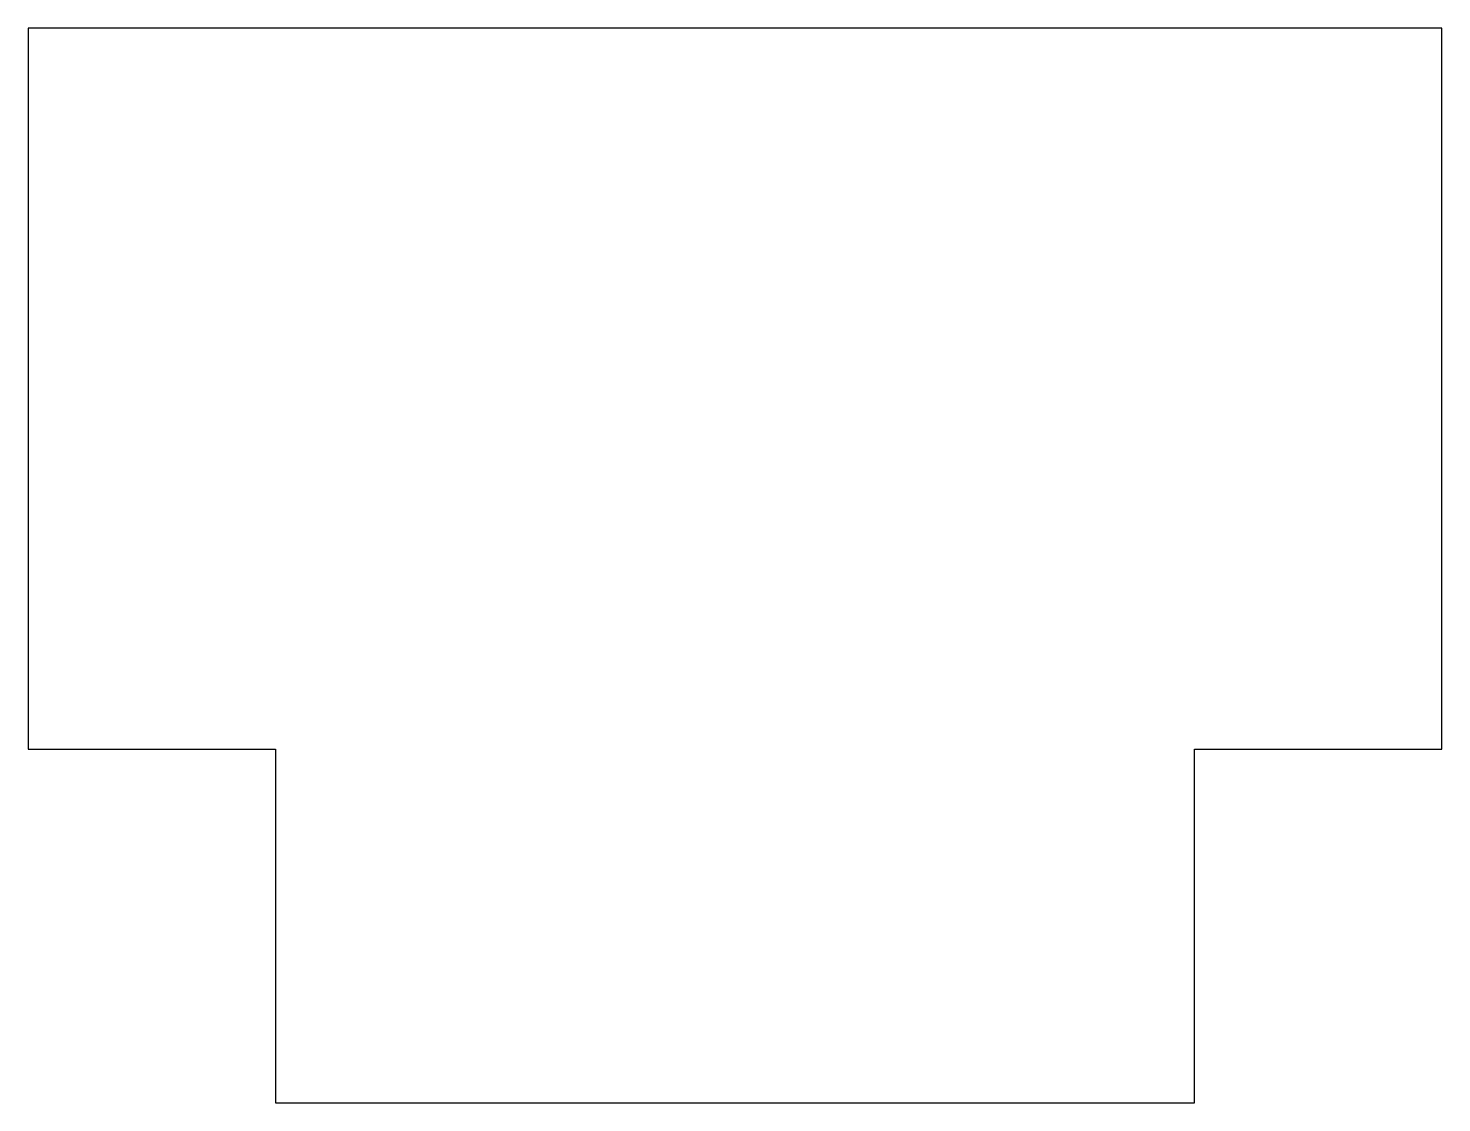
# Model space of a CAD drawing. Header units: millimetres. Extents: x -10 to 10, y -10.1 to 5.1.
import ezdxf

# ---------------------------------------------------------------- set-up
doc = ezdxf.new("R2010")
doc.units = ezdxf.units.MM

msp = doc.modelspace()

# ---------------------------------------------------------------- linework, layer by layer
msp.add_lwpolyline([(-6.5, -5.1), (-6.5, -10.1), (6.5, -10.1), (6.5, -5.1), (10, -5.1), (10, 5.1), (-10, 5.1), (-10, -5.1)], close=True)

doc.saveas('drawing.dxf')
